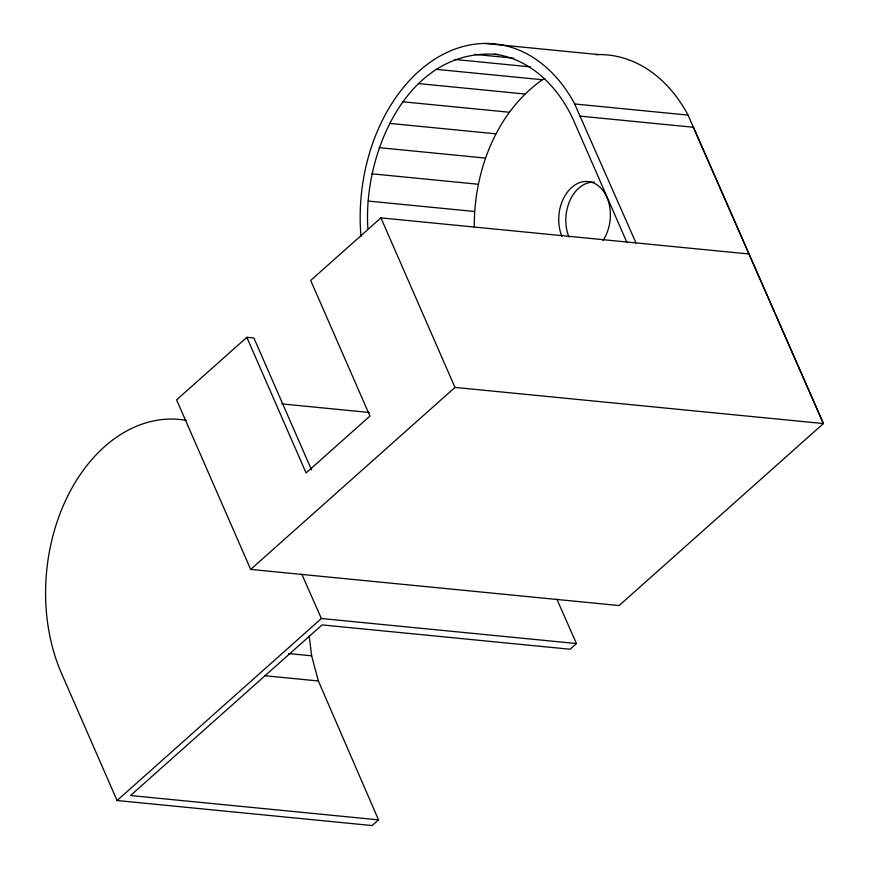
<?xml version="1.0" encoding="UTF-8"?>
<svg xmlns="http://www.w3.org/2000/svg" width="869" height="869" viewBox="0 0 869 869"><rect width="100%" height="100%" fill="white"/><g stroke="black" fill="none" stroke-linecap="round" stroke-linejoin="round"><path stroke-width="1.3" d="M367.891 228.471C362.808 152.662 408.452 46.111 498.6 54.562M474.278 227.146C473.909 171.606 495.841 112.644 542.365 79.752L544.733 78.514M311.547 469.901L253.922 338.019L246.839 337.324L176.603 399.881L250.674 569.412L619.097 605.563L823.41 423.561L688.074 115.099A163.698 117.576 -84.4 0 0 595.83 54.638M749.35 254.03L380.926 217.88L310.689 280.448L369.944 416.066L306.094 472.942L246.839 337.324M250.674 569.412L454.987 387.411L823.41 423.561L693.386 127.254L580.025 116.131L574.713 103.976A163.698 117.576 -84.4 0 0 435.956 58.44A163.698 117.576 -84.4 0 0 360.993 236.498M186.281 420.379A163.698 117.576 -84.4 0 0 67.489 496.525A163.698 117.576 -84.4 0 0 61.525 673.377L117.065 800.523L321.378 618.522L576.451 643.549L556.888 599.241M309.168 635.782L311.645 655.823L318.369 680.981L378.515 819.858L372.128 825.55L117.065 800.523M576.451 643.549L570.064 649.241L322.084 624.909L130.535 795.537L378.515 819.858M485.108 43.45L598.469 54.573M474.746 54.378L513.764 58.201M455.041 59.483L530.383 66.87M436.086 69.324L542.365 79.752M418.489 83.576L524.767 94.004M574.713 103.976L688.074 115.099M402.814 101.792L509.093 112.22M389.562 123.387L495.841 133.815M379.156 147.654L485.434 158.082M371.943 173.822L478.222 184.25M368.152 201.054L474.42 211.482M281.719 403.889L369.325 412.482M288.725 653.575L311.645 655.823M264.469 675.691L318.369 680.981M494.559 54.171C531.589 58.973 559.647 88.584 574.051 121.454L626.907 242.429M580.025 116.131L635.989 242.907M301.825 574.213L321.378 618.522M380.926 217.88L454.987 387.411M568.956 236.987A35.814 25.722 -84.4 0 1 570.14 200.076A35.814 25.722 -84.4 0 1 594.287 182.186M561.863 236.292A35.814 25.722 -84.4 0 1 570.021 189.029A35.814 25.722 -84.4 0 1 604.379 192.538A35.814 25.722 -84.4 0 1 602.999 240.496"/></g></svg>
